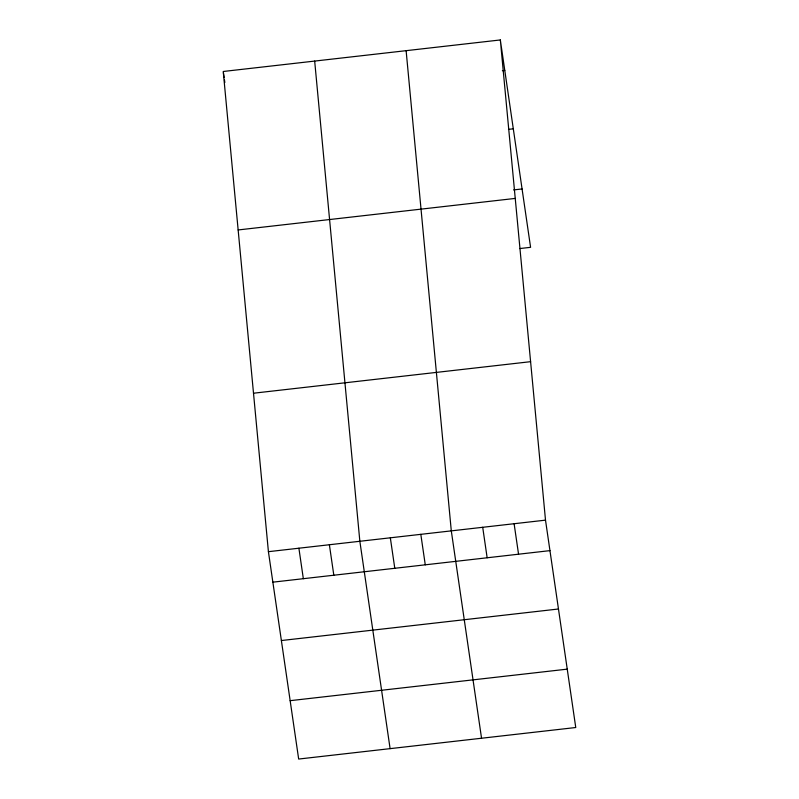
<?xml version="1.0" encoding="UTF-8"?>
<svg xmlns="http://www.w3.org/2000/svg" width="799" height="799" viewBox="0 0 799 799"><rect width="100%" height="100%" fill="white"/><g stroke="black" fill="none" stroke-linecap="round" stroke-linejoin="round"><path stroke-width="1.2" d="M500.334 39.95L223.241 71.481L268.414 551.68L298.666 759.05L575.759 727.519L545.507 520.149L500.334 39.95L530.586 247.32L519.72 248.559M502.371 70.712L504.788 70.432M508.464 129.358L513.298 128.809M513.617 189.912L522.077 188.954M238.142 229.952L515.245 198.412M253.503 393.218L530.606 361.677M268.414 551.68L545.507 520.149M272.858 582.161L549.962 550.631M281.378 640.538L558.471 608.998M290.147 700.673L567.25 669.143M514.107 523.715L518.551 554.206M482.706 527.29L487.15 557.772M481.547 738.236L451.295 530.866L406.122 50.667M420.813 534.331L425.268 564.823M390.331 537.807L394.786 568.289M390.102 748.643L359.85 541.273L314.676 61.074M329.378 544.738L333.822 575.22M298.896 548.214L303.34 578.696M223.41 72.699L224.129 77.583M224.479 80.02L224.839 82.457"/></g></svg>
